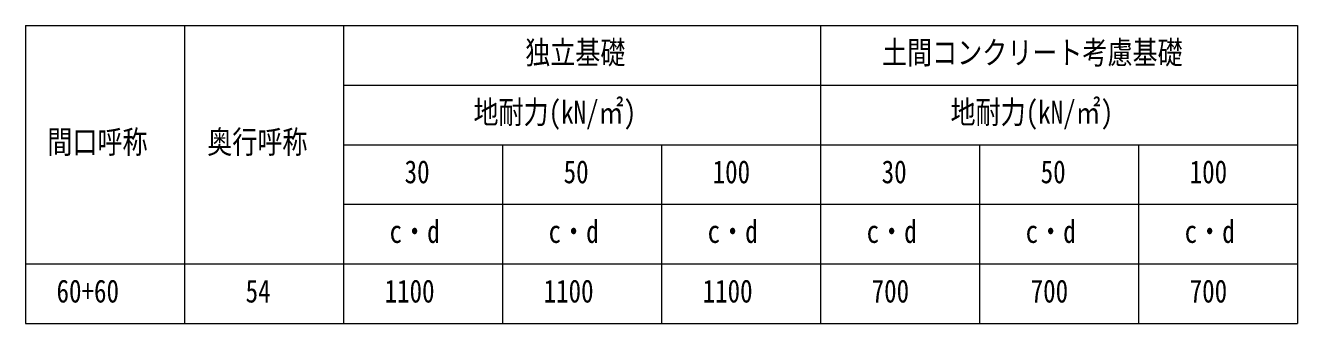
# Model space of a CAD drawing. Units: millimetres, scale not verified. Extents: x -14718 to 14718, y -10396 to 10396.
# Drawn here: x 2345 to 8745, y -1519 to -19 of the extents above; entities that cross this region are included whole.
import ezdxf
from ezdxf.enums import TextEntityAlignment as Align

# ---------------------------------------------------------------- set-up
doc = ezdxf.new("R2010")
doc.units = ezdxf.units.MM
doc.header["$LTSCALE"] = 50
doc.layers.add('0-1_TABLE1', color=7, linetype='Continuous', lineweight=18)
doc.styles.add('ＭＳ ゴシック', font='')
doc.styles.get('ＭＳ ゴシック').set_extended_font_data('MS Gothic')

msp = doc.modelspace()

# ---------------------------------------------------------------- linework, layer by layer
at = {"layer": '0-1_TABLE1'}
for p, q in [((2344.57, -18.86), (8744.57, -18.86)), ((3144.57, -18.86), (3144.57, -1518.86)), ((3944.57, -18.86), (3944.57, -1518.86)), ((6344.57, -18.86), (6344.57, -1518.86)), ((3944.57, -318.86), (8744.57, -318.86)), ((3944.57, -618.86), (8744.57, -618.86)), ((4744.57, -618.86), (4744.57, -1518.86)), ((5544.57, -618.86), (5544.57, -1518.86)), ((7144.57, -618.86), (7144.57, -1518.86)), ((7944.57, -618.86), (7944.57, -1518.86)), ((3944.57, -918.86), (8744.57, -918.86))]:
    msp.add_line(p, q, dxfattribs=at)
for points in [[(2344.57, -18.86), (2344.57, -1218.86), (2344.57, -1518.86)], [(8744.57, -18.86), (8744.57, -618.86), (8744.57, -1518.86)], [(2344.57, -1218.86), (3144.57, -1218.86), (8744.57, -1218.86)], [(2344.57, -1518.86), (3144.57, -1518.86), (8744.57, -1518.86)]]:
    msp.add_lwpolyline(points, dxfattribs=at)

# ---------------------------------------------------------------- texts
at = {"layer": '0-1_TABLE1', "style": 'ＭＳ ゴシック', "width": 0.8}
for s, p in [('独立基礎', (4858.97, -247.61)), ('土間コンクリート考慮基礎', (6654.17, -247.61)), ('地耐力(kN/㎡)', (4598.57, -547.61)), ('地耐力(kN/㎡)', (6998.57, -547.61)), ('間口呼称', (2454.77, -697.61)), ('奥行呼称', (3258.97, -697.61)), ('30', (4252.17, -847.61)), ('50', (5052.17, -847.61)), ('100', (5801.77, -847.61)), ('30', (6652.17, -847.61)), ('50', (7452.17, -847.61)), ('100', (8201.77, -847.61)), ('c・d', (4176.57, -1147.61)), ('c・d', (4976.57, -1147.61)), ('c・d', (5776.57, -1147.61)), ('c・d', (6576.57, -1147.61)), ('c・d', (7376.57, -1147.61)), ('c・d', (8176.57, -1147.61)), ('60+60', (2500.97, -1447.61)), ('54', (3452.17, -1447.61)), ('1100', (4151.37, -1447.61)), ('1100', (4951.37, -1447.61)), ('1100', (5751.37, -1447.61)), ('700', (6601.77, -1447.61)), ('700', (7401.77, -1447.61)), ('700', (8201.77, -1447.61))]:
    msp.add_text(s, height=115.5, dxfattribs=at).set_placement(p, align=Align.BOTTOM_LEFT)

doc.saveas('drawing.dxf')
